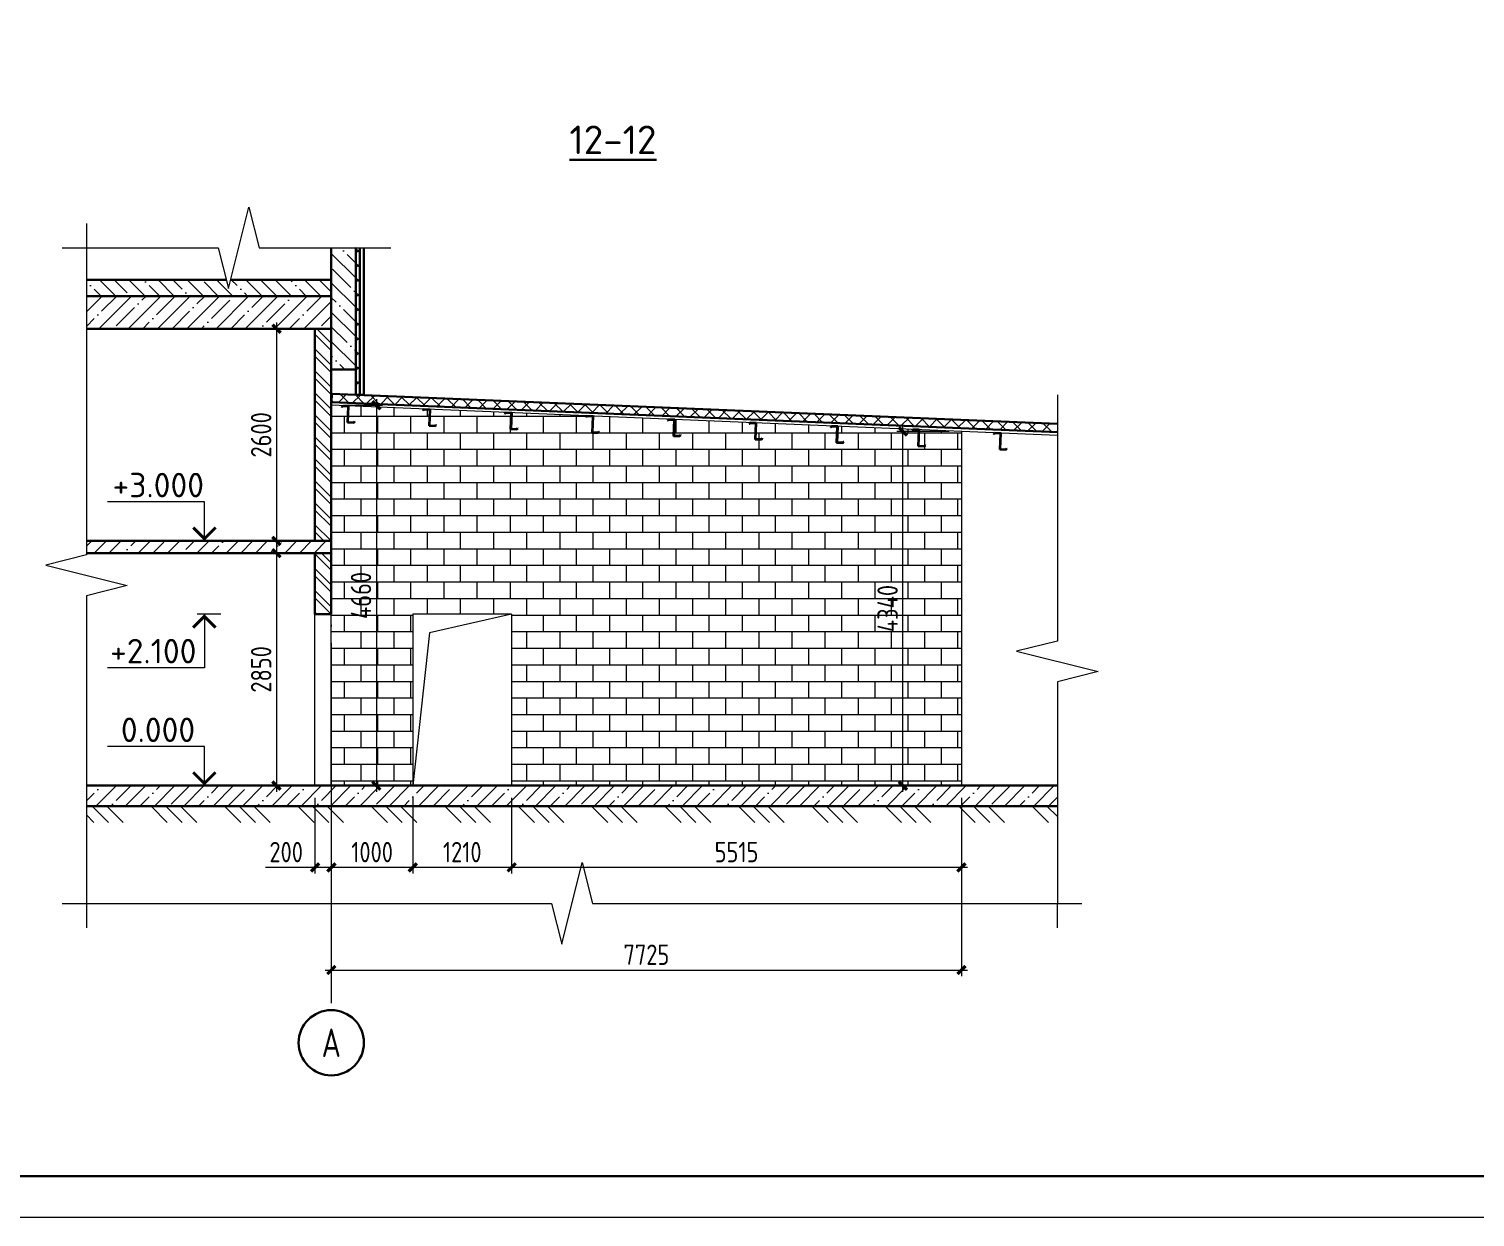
# Model space of a CAD drawing. Extents: x -965262 to 1142518, y -357520 to 71675.
# Drawn here: x 841582 to 859307, y -240088 to -225525 of the extents above; entities that cross this region are included whole.
import ezdxf

# ---------------------------------------------------------------- set-up
doc = ezdxf.new("R2010")
doc.units = 0
doc.header["$LTSCALE"] = 10
doc.linetypes.add('DOTE', pattern=[2.42, 2, -0.2, 0.02, -0.2])
doc.layers.get('0').update_dxf_attribs({"linetype": 'CONTINUOUS', "lineweight": 30})
doc.layers.get('Defpoints').update_dxf_attribs({"linetype": 'CONTINUOUS'})
doc.layers.add('DOTE', color=7, linetype='DOTE', lineweight=9)
doc.styles.add('GOST 2.304', font='isocpeur.ttf', dxfattribs={"width": 0.75, "height": 250})
doc.styles.add('ГОСТ 2м', font='isocpeur.ttf', dxfattribs={"width": 0.8, "height": 250})
doc.dimstyles.new('ГОСТ 2м', dxfattribs={"dimtxt": 250, "dimasz": 100, "dimexe": 75, "dimexo": 150, "dimgap": 62.5, "dimtad": 1, "dimdec": 0, "dimtxsty": 'ГОСТ 2м', "dimblk": 'ARCHTICK', "dimcen": 150, "dimdle": 75, "dimclrd": 256, "dimclre": 256, "dimclrt": 256, "dimadec": 0, "dimazin": 0, "dimtfac": 1, "dimtdec": 0, "dimtmove": 0, "dimatfit": 3, "dimldrblk": 'OBLIQUE', "dimfxl": 1, "dimlwd": 15, "dimlwe": 15, "dimarcsym": 0})
pattern_1 = [(135, (2158528.83, -229682.73), (-89.802561, -89.802561), []), (225, (2158528.83, -229682.73), (89.802561, -89.802561), [])]
pattern_2 = [(45, (2158528.83, -173577.65), (-179.60512, 179.60512), []), (45, (2158708.43, -173577.65), (-179.60512, 179.60512), [317.5, -63.5, 0, -63.5])]

# ---------------------------------------------------------------- blocks, each defined once
blk = doc.blocks.new('_ArchTick')
at = {"color": 0, "linetype": 'ByBlock', "lineweight": 0, "const_width": 0.4}
blk.add_lwpolyline([(-0.5, -0.5), (0.5, 0.5)], dxfattribs=at)
blk = doc.blocks.new('*D809')
at = {"lineweight": 15, "transparency": 16777216}
for p, q in [((847498, -234950), (847498, -235877)), ((853013, -234950), (853013, -235877)), ((853088, -235802), (847423, -235802))]:
    blk.add_line(p, q, dxfattribs=at)
at = {"layer": 'Defpoints', "color": 0, "lineweight": 15, "transparency": 16777216}
for p in [(847498, -234800, 3834), (853013, -234800, 3834), (847498, -235802)]:
    blk.add_point(p, dxfattribs=at)
at = {"lineweight": 15, "transparency": 16777216, "xscale": 100, "yscale": 100, "zscale": 100, "rotation": 180}
blk.add_blockref('_ArchTick', (847498, -235802), dxfattribs=at)
at = {"lineweight": 15, "transparency": 16777216, "xscale": 100, "yscale": 100, "zscale": 100}
blk.add_blockref('_ArchTick', (853013, -235802), dxfattribs=at)
at = {"lineweight": 15, "transparency": 16777216, "insert": (850255, -235614), "char_height": 250, "attachment_point": 5, "style": 'ГОСТ 2м'}
blk.add_mtext('5515', dxfattribs=at)
blk = doc.blocks.new('_Oblique')
at = {"color": 0, "linetype": 'ByBlock', "lineweight": -2}
blk.add_line((-0.5, -0.5), (0.5, 0.5), dxfattribs=at)
blk = doc.blocks.new('*D812')
at = {"lineweight": 15, "transparency": 16777216}
for p, q in [((846288, -234950), (846288, -235877)), ((847498, -234950), (847498, -235877)), ((847573, -235802), (846213, -235802))]:
    blk.add_line(p, q, dxfattribs=at)
at = {"layer": 'Defpoints', "color": 0, "lineweight": 15, "transparency": 16777216}
for p in [(846288, -234800, 3834), (847498, -234800, 3834), (846288, -235802)]:
    blk.add_point(p, dxfattribs=at)
at = {"lineweight": 15, "transparency": 16777216, "xscale": 100, "yscale": 100, "zscale": 100, "rotation": 180}
blk.add_blockref('_ArchTick', (846288, -235802), dxfattribs=at)
at = {"lineweight": 15, "transparency": 16777216, "xscale": 100, "yscale": 100, "zscale": 100}
blk.add_blockref('_ArchTick', (847498, -235802), dxfattribs=at)
at = {"lineweight": 15, "transparency": 16777216, "insert": (846893, -235614), "char_height": 250, "attachment_point": 5, "style": 'ГОСТ 2м'}
blk.add_mtext('1210', dxfattribs=at)
blk = doc.blocks.new('*D813')
at = {"lineweight": 15, "transparency": 16777216}
for p, q in [((845288, -234950), (845288, -235877)), ((846288, -234950), (846288, -235877)), ((846363, -235802), (845213, -235802))]:
    blk.add_line(p, q, dxfattribs=at)
at = {"layer": 'Defpoints', "color": 0, "lineweight": 15, "transparency": 16777216}
for p in [(845288, -234800, 3834), (846288, -234800, 3834), (845288, -235802)]:
    blk.add_point(p, dxfattribs=at)
at = {"lineweight": 15, "transparency": 16777216, "xscale": 100, "yscale": 100, "zscale": 100, "rotation": 180}
blk.add_blockref('_ArchTick', (845288, -235802), dxfattribs=at)
at = {"lineweight": 15, "transparency": 16777216, "xscale": 100, "yscale": 100, "zscale": 100}
blk.add_blockref('_ArchTick', (846288, -235802), dxfattribs=at)
at = {"lineweight": 15, "transparency": 16777216, "insert": (845788, -235614), "char_height": 250, "attachment_point": 5, "style": 'ГОСТ 2м'}
blk.add_mtext('1000', dxfattribs=at)
blk = doc.blocks.new('*D814')
at = {"lineweight": 15, "transparency": 16777216}
for p, q in [((845288, -234950), (845288, -237135)), ((853013, -234950), (853013, -237135)), ((845213, -237060), (853088, -237060))]:
    blk.add_line(p, q, dxfattribs=at)
at = {"layer": 'Defpoints', "color": 0, "lineweight": 15, "transparency": 16777216}
for p in [(845288, -234800, 3834), (853013, -234800, 3834), (853013, -237060)]:
    blk.add_point(p, dxfattribs=at)
at = {"lineweight": 15, "transparency": 16777216, "xscale": 100, "yscale": 100, "zscale": 100, "rotation": 180}
blk.add_blockref('_ArchTick', (845288, -237060), dxfattribs=at)
at = {"lineweight": 15, "transparency": 16777216, "xscale": 100, "yscale": 100, "zscale": 100}
blk.add_blockref('_ArchTick', (853013, -237060), dxfattribs=at)
at = {"lineweight": 15, "transparency": 16777216, "insert": (849150, -236872), "char_height": 250, "attachment_point": 5, "style": 'ГОСТ 2м'}
blk.add_mtext('7725', dxfattribs=at)
blk = doc.blocks.new('*D810')
at = {"lineweight": 15, "transparency": 16777216}
for p, q in [((844466, -231950), (844541, -231950)), ((844616, -231875), (844616, -234875)), ((844466, -234800), (844541, -234800))]:
    blk.add_line(p, q, dxfattribs=at)
at = {"layer": 'Defpoints', "color": 0, "lineweight": 15, "transparency": 16777216}
for p in [(844616, -231950), (844616, -234800), (844616, -234800)]:
    blk.add_point(p, dxfattribs=at)
at = {"lineweight": 15, "transparency": 16777216, "xscale": 100, "yscale": 100, "zscale": 100}
for p, rotation in [((844616, -231950), 90), ((844616, -234800), 270)]:
    blk.add_blockref('_ArchTick', p, dxfattribs=dict(at, rotation=rotation))
at = {"lineweight": 15, "transparency": 16777216, "insert": (844428, -233375), "char_height": 250, "attachment_point": 5, "rotation": 90, "style": 'ГОСТ 2м'}
blk.add_mtext('2850', dxfattribs=at)
blk = doc.blocks.new('*D811')
at = {"lineweight": 15, "transparency": 16777216}
for p, q in [((844616, -229125), (844616, -231875)), ((844466, -229200), (844541, -229200)), ((844466, -231800), (844541, -231800))]:
    blk.add_line(p, q, dxfattribs=at)
at = {"layer": 'Defpoints', "color": 0, "lineweight": 15, "transparency": 16777216}
for p in [(844616, -229200), (844616, -231800), (844616, -231800)]:
    blk.add_point(p, dxfattribs=at)
at = {"lineweight": 15, "transparency": 16777216, "xscale": 100, "yscale": 100, "zscale": 100}
for p, rotation in [((844616, -229200), 90), ((844616, -231800), 270)]:
    blk.add_blockref('_ArchTick', p, dxfattribs=dict(at, rotation=rotation))
at = {"lineweight": 15, "transparency": 16777216, "insert": (844428, -230500), "char_height": 250, "attachment_point": 5, "rotation": 90, "style": 'ГОСТ 2м'}
blk.add_mtext('2600', dxfattribs=at)
blk = doc.blocks.new('*D815')
at = {"lineweight": 15, "transparency": 16777216}
for p, q in [((845840, -230063), (845840, -234875)), ((845438, -230138), (845915, -230138)), ((845438, -234800), (845915, -234800))]:
    blk.add_line(p, q, dxfattribs=at)
at = {"layer": 'Defpoints', "color": 0, "lineweight": 15, "transparency": 16777216}
for p in [(845288, -230138, 3689), (845288, -234800, 3834), (845840, -234800)]:
    blk.add_point(p, dxfattribs=at)
at = {"lineweight": 15, "transparency": 16777216, "xscale": 100, "yscale": 100, "zscale": 100}
for p, rotation in [((845840, -230138), 90), ((845840, -234800), 270)]:
    blk.add_blockref('_ArchTick', p, dxfattribs=dict(at, rotation=rotation))
at = {"lineweight": 15, "transparency": 16777216, "insert": (845652, -232469), "char_height": 250, "attachment_point": 5, "rotation": 90, "style": 'ГОСТ 2м'}
blk.add_mtext('4660', dxfattribs=at)
blk = doc.blocks.new('*D816')
at = {"lineweight": 15, "transparency": 16777216}
for p, q in [((852295, -234875), (852295, -230383)), ((852863, -230458), (852220, -230458)), ((852863, -234800), (852220, -234800))]:
    blk.add_line(p, q, dxfattribs=at)
at = {"layer": 'Defpoints', "color": 0, "lineweight": 15, "transparency": 16777216}
for p in [(852295, -230458), (853013, -230458, 4027), (853013, -234800, 3834)]:
    blk.add_point(p, dxfattribs=at)
at = {"lineweight": 15, "transparency": 16777216, "xscale": 100, "yscale": 100, "zscale": 100}
for p, rotation in [((852295, -230458), 90), ((852295, -234800), 270)]:
    blk.add_blockref('_ArchTick', p, dxfattribs=dict(at, rotation=rotation))
at = {"lineweight": 15, "transparency": 16777216, "insert": (852107, -232629), "char_height": 250, "attachment_point": 5, "rotation": 90, "style": 'ГОСТ 2м'}
blk.add_mtext('4340', dxfattribs=at)
blk = doc.blocks.new('*D817')
at = {"lineweight": 15, "transparency": 16777216}
for p, q in [((845088, -234950), (845088, -235877)), ((845288, -234950), (845288, -235877)), ((845088, -235802), (844483, -235802)), ((845288, -235802), (845013, -235802))]:
    blk.add_line(p, q, dxfattribs=at)
at = {"layer": 'Defpoints', "color": 0, "lineweight": 15, "transparency": 16777216}
for p in [(845088, -234800, 3834), (845288, -234800, 3834), (845288, -235802)]:
    blk.add_point(p, dxfattribs=at)
at = {"lineweight": 15, "transparency": 16777216, "xscale": 100, "yscale": 100, "zscale": 100, "rotation": 180}
blk.add_blockref('_ArchTick', (845088, -235802), dxfattribs=at)
at = {"lineweight": 15, "transparency": 16777216, "xscale": 100, "yscale": 100, "zscale": 100}
blk.add_blockref('_ArchTick', (845288, -235802), dxfattribs=at)
at = {"lineweight": 15, "transparency": 16777216, "insert": (844735, -235614), "char_height": 250, "attachment_point": 5, "style": 'ГОСТ 2м'}
blk.add_mtext('200', dxfattribs=at)

msp = doc.modelspace()

# ---------------------------------------------------------------- hatches: boundary and pattern name
at = {"lineweight": 15}
h = msp.add_hatch(dxfattribs=at)
h.set_pattern_fill('ANSI35', color=256, scale=40, angle=90)
h.set_pattern_definition([(135, (2158528.83, -229682.73), (-179.60512, -179.60512), []), (135, (2158528.83, -229503.13), (-179.60512, -179.60512), [317.5, -63.5, 0, -63.5])])
h.paths.add_polyline_path([(845287.8, -229699.6), (845587.8, -229699.6), (845587.8, -228207.5), (845287.8, -228207.5)])
h = msp.add_hatch(dxfattribs=at)
h.set_pattern_fill('ANSI37', color=256, scale=40, angle=90)
h.set_pattern_definition(pattern_1)
h.paths.add_polyline_path([(845587.8, -230010.4), (845637.8, -230010.4), (845637.8, -228207.5), (845587.8, -228207.5)])
h = msp.add_hatch(dxfattribs=at)
h.set_pattern_fill('ANSI35', color=256, scale=40, angle=90)
h.set_pattern_definition([(135, (2158528.83, -173577.65), (-179.60512, -179.60512), []), (135, (2158528.83, -173398.04), (-179.60512, -179.60512), [317.5, -63.5, 0, -63.5])])
h.paths.add_polyline_path([(842287.6, -228799.6), (842287.6, -228599.6), (844000.1, -228599.6), (844027.1, -228707.5), (844054.1, -228599.6), (845287.8, -228599.6), (845287.8, -228799.6)])
h = msp.add_hatch(dxfattribs=at)
h.set_pattern_fill('ANSI35', color=256, scale=40)
h.set_pattern_definition(pattern_2)
h.paths.add_polyline_path([(845287.8, -229199.6), (842287.6, -229199.6), (842287.6, -228799.6), (845287.8, -228799.6)])
h = msp.add_hatch(dxfattribs=at)
h.set_pattern_fill('ANSI32', color=4, scale=20, angle=90)
h.set_pattern_definition([(135, (2158528.83, -173577.65), (-134.703842, -134.703842), []), (135, (2158528.83, -173487.85), (-134.703842, -134.703842), [])])
h.paths.add_polyline_path([(845087.8, -231999.6), (845287.8, -231999.6), (845287.8, -229199.6), (845087.8, -229199.6)])
h.paths.add_polyline_path([(845087.8, -232699.6), (845287.8, -232699.6), (845287.8, -232149.6), (845087.8, -232149.6)])
h.paths.add_polyline_path([(845287.8, -232149.6), (845087.8, -232149.6), (845087.8, -231999.6), (845287.8, -231999.6)])
h.paths.add_polyline_path([(845287.8, -231949.6), (845087.8, -231949.6), (845087.8, -231799.6), (845287.8, -231799.6)], flags=17)
h = msp.add_hatch(dxfattribs=at)
h.set_pattern_fill('ANSI37', color=30, scale=40, angle=90)
h.set_pattern_definition(pattern_1)
h.paths.add_polyline_path([(854187.8, -230466.3), (854187.8, -230366.3), (845293.6, -229998.3), (845289.4, -230098.2)])
h = msp.add_hatch(dxfattribs=at)
h.set_pattern_fill('AR-B816', color=4)
h.set_pattern_definition([(0, (2158528.83, -173577.65), (0, 203.2), []), (90, (2158528.83, -173577.65), (-203.2, 203.2), [203.2, -203.2])])
h.paths.add_polyline_path([(845287.8, -234799.6), (845287.8, -230138.1), (853012.8, -230457.8), (853012.8, -234799.6), (847497.8, -234799.6), (847497.8, -232699.6), (846287.8, -232699.6), (846287.8, -234799.6)])
h.paths.add_polyline_path([(852394.9, -232991.2), (852394.9, -232266.2), (851794.9, -232266.2), (851794.9, -232991.2)], flags=24)
h.paths.add_polyline_path([(845939.8, -232821.4), (845939.8, -232116.4), (845339.8, -232116.4), (845339.8, -232821.4)], flags=24)
h = msp.add_hatch(dxfattribs=at)
h.set_pattern_fill('ANSI35', color=256, scale=40)
h.set_pattern_definition(pattern_2)
h.paths.add_polyline_path([(845287.8, -231949.6), (842287.6, -231949.6), (842287.6, -231799.6), (845287.8, -231799.6)])
h = msp.add_hatch(dxfattribs=at)
h.set_pattern_fill('ANSI35', color=256, scale=40)
h.set_pattern_definition([(45, (2158528.83, -229682.73), (-179.60512, 179.60512), []), (45, (2158708.43, -229682.73), (-179.60512, 179.60512), [317.5, -63.5, 0, -63.5])])
h.paths.add_polyline_path([(842287.6, -235049.6), (854187.8, -235049.6), (854187.8, -234799.6), (842287.6, -234799.6)])
h = msp.add_hatch(dxfattribs=at)
h.set_pattern_fill('MCSHATCHBG', color=256, scale=40, angle=90, style=0, pattern_type=2)
h.set_pattern_definition([(135, (934003.2, -190075.46), (-450, -450), []), (135, (934003.2, -189895.46), (-450, -450), []), (135, (934003.2, -190615.46), (-450, -450), [])])
h.paths.add_polyline_path([(854187.8, -235049.6), (854187.8, -235249.6), (853687.8, -235249.6), (853687.8, -235049.6)])
h.paths.add_polyline_path([(853687.8, -235049.6), (854055.1, -235249.6), (842287.6, -235249.6), (842287.6, -234799.6), (842287.6, -235049.6), (842416.8, -235049.6), (842287.6, -235049.6)])

# ---------------------------------------------------------------- linework, layer by layer
at = {"color": 5, "lineweight": 15, "ltscale": 10, "extrusion": (-1, 0, 0)}
for p, q in [((842287.6, -228207.5, 10854.7), (842287.6, -231971.4, 10854.7)), ((854187.8, -230011.6, 10854.7), (854187.8, -233027.4, 10854.7))]:
    msp.add_line(p, q, dxfattribs=at)
at = {"color": 5, "lineweight": 15, "ltscale": 10, "extrusion": (0, 1, 0)}
for p, q in [((842287.6, -228207.5, 10854.7), (843902.1, -228207.5, 10854.7)), ((844402.1, -228207.5, 10854.7), (846016.6, -228207.5, 10854.7)), ((842287.6, -236243.8, 10854.7), (847987.7, -236243.8, 10854.7)), ((848487.7, -236243.8, 10854.7), (854187.8, -236243.8, 10854.7))]:
    msp.add_line(p, q, dxfattribs=at)
for p, q in [((845287.8, -229699.6, 10850.7), (845287.8, -228207.5, 10854.7)), ((845587.8, -229699.6, 10850.7), (845587.8, -228207.5, 10854.7)), ((845587.8, -228207.5, 10854.7), (845587.8, -230010.4, 10854.7)), ((845637.8, -228207.5, 10854.7), (845637.8, -230010.4, 10854.7)), ((845687.8, -228207.5, 10854.7), (845687.8, -230010.4, 10854.7)), ((844000.1, -228599.6, 10850.7), (842287.6, -228599.6, 10850.7)), ((845287.8, -228599.6, 10850.7), (844054.1, -228599.6, 10850.7)), ((845287.8, -228799.6, 10850.7), (842287.6, -228799.6, 10850.7)), ((845287.8, -229199.6, 10850.7), (842287.6, -229199.6, 10850.7)), ((845287.8, -229699.6, 10850.7), (845587.8, -229699.6, 10850.7)), ((845587.8, -230010.4, 10854.7), (845687.8, -230010.4, 10854.7)), ((845424.6, -230143.8, 10850.7), (845412.6, -230156.9, 10850.7)), ((845412.6, -230156.9, 10850.7), (845416.4, -230160.3, 10850.7)), ((845416.4, -230160.3, 10850.7), (845426.7, -230149, 10850.7)), ((845500.6, -230147, 10850.7), (845424.6, -230143.8, 10850.7)), ((845426.7, -230149, 10850.7), (845495.4, -230151.8, 10850.7)), ((845495.4, -230151.8, 10850.7), (845487.2, -230349.6, 10850.7)), ((845492.5, -230344.7, 10850.7), (845500.6, -230147, 10850.7)), ((846423.7, -230185.1, 10850.7), (846411.8, -230198.3, 10850.7)), ((846411.8, -230198.3, 10850.7), (846415.5, -230201.7, 10850.7)), ((846415.5, -230201.7, 10850.7), (846425.9, -230190.3, 10850.7)), ((846499.8, -230188.3, 10850.7), (846423.7, -230185.1, 10850.7)), ((846425.9, -230190.3, 10850.7), (846494.5, -230193.2, 10850.7)), ((846494.5, -230193.2, 10850.7), (846486.3, -230390.9, 10850.7)), ((846491.6, -230386.1, 10850.7), (846499.8, -230188.3, 10850.7)), ((847422.9, -230226.5, 10850.7), (847410.9, -230239.6, 10850.7)), ((847410.9, -230239.6, 10850.7), (847414.6, -230243, 10850.7)), ((847414.6, -230243, 10850.7), (847425, -230231.7, 10850.7)), ((847498.9, -230229.6, 10850.7), (847422.9, -230226.5, 10850.7)), ((847425, -230231.7, 10850.7), (847493.7, -230234.5, 10850.7)), ((847493.7, -230234.5, 10850.7), (847485.5, -230432.3, 10850.7)), ((847490.7, -230427.4, 10850.7), (847498.9, -230229.6, 10850.7)), ((845487.2, -230349.6, 10850.7), (845563.2, -230352.7, 10850.7)), ((845561.1, -230347.6, 10850.7), (845492.5, -230344.7, 10850.7)), ((845571.5, -230336.2, 10850.7), (845561.1, -230347.6, 10850.7)), ((845563.2, -230352.7, 10850.7), (845575.2, -230339.6, 10850.7)), ((845575.2, -230339.6, 10850.7), (845571.5, -230336.2, 10850.7)), ((846486.3, -230390.9, 10850.7), (846562.4, -230394.1, 10850.7)), ((846560.2, -230388.9, 10850.7), (846491.6, -230386.1, 10850.7)), ((846570.6, -230377.5, 10850.7), (846560.2, -230388.9, 10850.7)), ((846562.4, -230394.1, 10850.7), (846574.4, -230380.9, 10850.7)), ((846574.4, -230380.9, 10850.7), (846570.6, -230377.5, 10850.7)), ((847485.5, -230432.3, 10850.7), (847561.5, -230435.4, 10850.7)), ((847559.4, -230430.2, 10850.7), (847490.7, -230427.4, 10850.7)), ((847569.8, -230418.9, 10850.7), (847559.4, -230430.2, 10850.7)), ((847561.5, -230435.4, 10850.7), (847573.5, -230422.3, 10850.7)), ((847573.5, -230422.3, 10850.7), (847569.8, -230418.9, 10850.7)), ((848422, -230267.8, 10850.7), (848410, -230280.9, 10850.7)), ((848410, -230280.9, 10850.7), (848413.8, -230284.4, 10850.7)), ((848413.8, -230284.4, 10850.7), (848424.2, -230273, 10850.7)), ((848498.1, -230271, 10850.7), (848422, -230267.8, 10850.7)), ((848424.2, -230273, 10850.7), (848492.8, -230275.8, 10850.7)), ((848492.8, -230275.8, 10850.7), (848484.6, -230473.6, 10850.7)), ((848489.9, -230468.7, 10850.7), (848498.1, -230271, 10850.7)), ((849421.2, -230309.2, 10850.7), (849409.2, -230322.3, 10850.7)), ((849409.2, -230322.3, 10850.7), (849412.9, -230325.7, 10850.7)), ((849412.9, -230325.7, 10850.7), (849423.3, -230314.3, 10850.7)), ((849497.2, -230312.3, 10850.7), (849421.2, -230309.2, 10850.7)), ((849423.3, -230314.3, 10850.7), (849491.9, -230317.2, 10850.7)), ((849491.9, -230317.2, 10850.7), (849483.8, -230514.9, 10850.7)), ((849489, -230510.1, 10850.7), (849497.2, -230312.3, 10850.7)), ((850420.3, -230350.5, 10850.7), (850408.3, -230363.6, 10850.7)), ((850408.3, -230363.6, 10850.7), (850412.1, -230367, 10850.7)), ((850412.1, -230367, 10850.7), (850422.5, -230355.7, 10850.7)), ((850496.4, -230353.6, 10850.7), (850420.3, -230350.5, 10850.7)), ((850422.5, -230355.7, 10850.7), (850491.1, -230358.5, 10850.7)), ((850491.1, -230358.5, 10850.7), (850482.9, -230556.3, 10850.7)), ((850488.2, -230551.4, 10850.7), (850496.4, -230353.6, 10850.7)), ((851419.4, -230391.8, 10850.7), (851407.5, -230405, 10850.7)), ((851407.5, -230405, 10850.7), (851411.2, -230408.4, 10850.7)), ((851411.2, -230408.4, 10850.7), (851421.6, -230397, 10850.7)), ((851495.5, -230395, 10850.7), (851419.4, -230391.8, 10850.7)), ((851421.6, -230397, 10850.7), (851490.2, -230399.9, 10850.7)), ((851490.2, -230399.9, 10850.7), (851482, -230597.6, 10850.7)), ((851487.3, -230592.8, 10850.7), (851495.5, -230395, 10850.7)), ((852418.6, -230433.2, 10850.7), (852406.6, -230446.3, 10850.7)), ((852494.7, -230436.3, 10850.7), (852418.6, -230433.2, 10850.7)), ((848484.6, -230473.6, 10850.7), (848560.7, -230476.7, 10850.7)), ((848558.5, -230471.6, 10850.7), (848489.9, -230468.7, 10850.7)), ((848568.9, -230460.2, 10850.7), (848558.5, -230471.6, 10850.7)), ((848560.7, -230476.7, 10850.7), (848572.6, -230463.6, 10850.7)), ((848572.6, -230463.6, 10850.7), (848568.9, -230460.2, 10850.7)), ((849483.8, -230514.9, 10850.7), (849559.8, -230518.1, 10850.7)), ((849557.7, -230512.9, 10850.7), (849489, -230510.1, 10850.7)), ((849568, -230501.5, 10850.7), (849557.7, -230512.9, 10850.7)), ((849559.8, -230518.1, 10850.7), (849571.8, -230505, 10850.7)), ((849571.8, -230505, 10850.7), (849568, -230501.5, 10850.7)), ((850482.9, -230556.3, 10850.7), (850559, -230559.4, 10850.7)), ((850556.8, -230554.3, 10850.7), (850488.2, -230551.4, 10850.7)), ((850567.2, -230542.9, 10850.7), (850556.8, -230554.3, 10850.7)), ((850559, -230559.4, 10850.7), (850570.9, -230546.3, 10850.7)), ((850570.9, -230546.3, 10850.7), (850567.2, -230542.9, 10850.7)), ((851482, -230597.6, 10850.7), (851558.1, -230600.8, 10850.7)), ((851556, -230595.6, 10850.7), (851487.3, -230592.8, 10850.7)), ((851566.3, -230584.2, 10850.7), (851556, -230595.6, 10850.7)), ((851558.1, -230600.8, 10850.7), (851570.1, -230587.6, 10850.7)), ((851570.1, -230587.6, 10850.7), (851566.3, -230584.2, 10850.7)), ((852406.6, -230446.3, 10850.7), (852410.4, -230449.7, 10850.7)), ((852410.4, -230449.7, 10850.7), (852420.7, -230438.4, 10850.7)), ((852420.7, -230438.4, 10850.7), (852489.4, -230441.2, 10850.7)), ((852489.4, -230441.2, 10850.7), (852481.2, -230639, 10850.7)), ((852486.5, -230634.1, 10850.7), (852494.7, -230436.3, 10850.7)), ((853417.7, -230474.5, 10850.7), (853405.8, -230487.6, 10850.7)), ((853405.8, -230487.6, 10850.7), (853409.5, -230491.1, 10850.7)), ((853409.5, -230491.1, 10850.7), (853419.9, -230479.7, 10850.7)), ((853493.8, -230477.7, 10850.7), (853417.7, -230474.5, 10850.7)), ((853419.9, -230479.7, 10850.7), (853488.5, -230482.5, 10850.7)), ((853488.5, -230482.5, 10850.7), (853480.3, -230680.3, 10850.7)), ((853485.6, -230675.4, 10850.7), (853493.8, -230477.7, 10850.7)), ((852481.2, -230639, 10850.7), (852557.3, -230642.1, 10850.7)), ((852555.1, -230636.9, 10850.7), (852486.5, -230634.1, 10850.7)), ((852565.5, -230625.6, 10850.7), (852555.1, -230636.9, 10850.7)), ((852557.3, -230642.1, 10850.7), (852569.2, -230629, 10850.7)), ((852569.2, -230629, 10850.7), (852565.5, -230625.6, 10850.7)), ((853480.3, -230680.3, 10850.7), (853556.4, -230683.4, 10850.7)), ((853554.2, -230678.3, 10850.7), (853485.6, -230675.4, 10850.7)), ((853564.6, -230666.9, 10850.7), (853554.2, -230678.3, 10850.7)), ((853556.4, -230683.4, 10850.7), (853568.4, -230670.3, 10850.7)), ((853568.4, -230670.3, 10850.7), (853564.6, -230666.9, 10850.7)), ((845287.8, -231799.6, 6328.1), (842287.6, -231799.6, 6110.6)), ((845287.8, -231949.6, 6328.1), (845287.8, -231799.6, 6328.1)), ((845287.8, -231949.6, 6328.1), (842287.6, -231949.6, 6119)), ((845287.8, -232149.6, 6328.1), (845287.8, -231999.6, 6328.1)), ((854187.8, -234799.6, 6973.5), (842287.6, -234799.6, 6110.6)), ((854187.8, -235049.6, 6973.6), (842287.6, -235049.6, 6096.6))]:
    msp.add_line(p, q)
at = {"color": 4}
for p, q in [((845087.8, -231799.6, 6328.1), (845087.8, -229199.6, 10850.7)), ((845287.8, -229199.6, 10850.7), (845087.8, -229199.6, 10850.7)), ((845287.8, -231799.6, 6328.1), (845287.8, -229199.6, 10850.7)), ((845287.8, -231799.6, 6328.1), (845087.8, -231799.6, 6328.1)), ((845087.8, -232699.6, 10941.3), (845087.8, -231949.6, 6328.1)), ((845287.8, -231949.6, 6328.1), (845087.8, -231949.6, 6328.1)), ((845287.8, -232699.6, 10941.3), (845287.8, -231949.6, 6328.1)), ((845287.8, -232699.6, 10995.7), (845087.8, -232699.6, 10995.7))]:
    msp.add_line(p, q, dxfattribs=at)
at = {"lineweight": 15}
msp.add_line((845287.8, -229199.6, 10850.7), (845287.8, -229699.6, 10850.7), dxfattribs=at)
at = {"color": 30}
for p, q in [((845289.4, -230098.2, 10850.7), (845293.6, -229998.3, 10850.7)), ((854187.8, -230366.3, 10850.7), (845293.6, -229998.3, 10850.7)), ((854187.8, -230466.3, 10850.7), (845289.4, -230098.2, 10850.7))]:
    msp.add_line(p, q, dxfattribs=at)
at = {"color": 30, "lineweight": 15}
for p in [(845289.4, -230098.2, 10850.7), (854187.8, -230506.4, 10850.7)]:
    msp.add_line(p, (845287.8, -230138.1, 10850.7), dxfattribs=at)
at = {"color": 4, "lineweight": 15, "ltscale": 100}
for p, q in [((853012.8, -230457.8, 11189.3), (853012.8, -234799.6, 10995.7)), ((846287.8, -232699.6, 11089.3), (846287.8, -234799.6, 10995.7)), ((847497.8, -232699.6, 11089.3), (847497.8, -234799.6, 10995.7))]:
    msp.add_line(p, q, dxfattribs=at)
at = {"lineweight": 15, "ltscale": 100}
for p, q in [((843733.3, -231319.6, 6219.3), (842545.1, -231319.6, 6219.3)), ((843733.3, -231799.6, 6219.3), (843733.3, -231319.6, 6219.3)), ((843586.5, -231799.6, 6219.3), (843877.7, -231799.6, 6219.3)), ((843933.3, -232699.6, 5353.6), (843642.1, -232699.6, 5353.6)), ((843732.1, -232699.6, 5353.6), (843732.1, -233355, 5353.6)), ((843732.1, -233355, 5353.6), (842543.9, -233355, 5353.6)), ((843732.1, -234319.6, 5353.6), (842543.9, -234319.6, 5353.6)), ((843732.1, -234799.6, 5353.6), (843732.1, -234319.6, 5353.6)), ((843933.3, -234799.6, 5353.6), (843642.1, -234799.6, 5353.6))]:
    msp.add_line(p, q, dxfattribs=at)
at = {"color": 5, "lineweight": 15, "ltscale": 10}
msp.add_line((842287.6, -231971.4, 10854.7), (841787.6, -232096.4, 10854.7), dxfattribs=at)
at = {"color": 4, "lineweight": 15}
for p, q in [((845087.8, -234799.6, 10995.7), (845087.8, -232699.6, 10995.7)), ((845287.8, -234799.6, 10995.7), (845287.8, -232699.6, 10995.7)), ((847497.8, -232699.6, 6474.6), (846287.8, -232699.6, 6386.9)), ((847497.8, -232699.6, 11089.3), (846490.8, -232927.8, 9638)), ((846490.8, -232927.8, 9638), (846287.8, -234799.6, 11089.3))]:
    msp.add_line(p, q, dxfattribs=at)
at = {"lineweight": 15, "elevation": 9801.8}
msp.add_lwpolyline([(796267.6, -240087.8), (880367.6, -240087.8), (880367.6, -180687.8), (796267.6, -180687.8)], close=True, dxfattribs=at)
msp.add_lwpolyline([(796267.6, -240087.8), (880367.6, -240087.8), (880367.6, -180687.8), (796267.6, -180687.8)], close=True, dxfattribs=at)
at = {"elevation": 9801.8}
msp.add_lwpolyline([(798267.6, -239587.8), (879867.6, -239587.8), (879867.6, -181187.8), (798267.6, -181187.8)], close=True, dxfattribs=at)
msp.add_lwpolyline([(798267.6, -239587.8), (879867.6, -239587.8), (879867.6, -181187.8), (798267.6, -181187.8)], close=True, dxfattribs=at)
at = {"color": 5, "lineweight": 15, "ltscale": 10, "elevation": 10854.7}
for points in [[(844027.1, -228707.5), (844277.1, -227707.5)], [(844277.1, -227707.5), (844402.1, -228207.5)], [(843902.1, -228207.5), (844027.1, -228707.5)], [(841787.6, -232096.4), (842787.6, -232346.4)], [(842787.6, -232346.4), (842287.6, -232471.4)], [(842287.6, -232471.4), (842287.6, -236243.8)], [(854187.8, -233027.4), (853687.8, -233152.4)], [(853687.8, -233152.4), (854687.8, -233402.4)], [(854687.8, -233402.4), (854187.8, -233527.4)], [(854187.8, -233527.4), (854187.8, -236243.8)], [(848112.7, -236743.8), (848362.7, -235743.8)], [(848362.7, -235743.8), (848487.7, -236243.8)], [(847987.7, -236243.8), (848112.7, -236743.8)]]:
    msp.add_lwpolyline(points, dxfattribs=at)
at = {"color": 5, "lineweight": 15, "ltscale": 10, "extrusion": (-1.48549e-17, -0.080866, -0.996725)}
for points, elevation in [([(842287.6, 228037.9), (842287.6, 228337.9)], 7635.1), ([(842287.6, 236347.8), (842287.6, 236647.8)], 8285)]:
    msp.add_lwpolyline(points, dxfattribs=dict(at, elevation=elevation))
at = {"color": 5, "lineweight": 15, "ltscale": 10, "extrusion": (0.080866, 0, -0.996725)}
for points, elevation in [([(-228207.5, 840106.8), (-228207.5, 840406.8)], 57293.6), ([(-236243.8, 840106.8), (-236243.8, 840406.8)], 57293.6), ([(-236243.8, 840106.8), (-236243.8, 840406.8)], 57293.6), ([(-236243.8, 852268.1), (-236243.8, 852568.1)], 58256)]:
    msp.add_lwpolyline(points, dxfattribs=dict(at, elevation=elevation))
at = {"lineweight": 15, "ltscale": 100, "const_width": 36}
for points, elevation in [([(843596.1, -231636.9), (843733.3, -231774.2), (843870.6, -231636.9)], 7304.4), ([(843594.8, -232862.3), (843732.1, -232725.1), (843869.3, -232862.3)], 6438.7), ([(843594.8, -234636.9), (843732.1, -234774.2), (843869.3, -234636.9)], 6438.7)]:
    msp.add_lwpolyline(points, dxfattribs=dict(at, elevation=elevation))
at = {"color": 5, "lineweight": 15, "ltscale": 10, "extrusion": (4.95164e-18, 0.080866, -0.996725), "elevation": -29923.4}
msp.add_lwpolyline([(-854187.8, -234892.3), (-854187.8, -234592.3)], dxfattribs=at)
at = {"layer": 'DOTE', "ltscale": 100}
msp.add_line((845287.8, -228207.5, 10854.7), (845287.8, -237551.1, 10850.7), dxfattribs=at)
at = {"layer": 'DOTE', "linetype": 'Continuous', "lineweight": 30}
msp.add_circle((845287.8, -237951.1, 10854.7), 400, dxfattribs=at)

# ---------------------------------------------------------------- texts
at = {"lineweight": 15, "ltscale": 100, "style": 'GOST 2.304'}
for s, p in [('+3.000', (842607.3, -231265.6, 6219.3)), ('+2.100', (842576.2, -233301, 5353.6)), ('0.000', (842708.5, -234265.6, 5353.6))]:
    msp.add_text(s, height=300, dxfattribs=at).set_placement(p)
at = {"layer": 'DOTE', "linetype": 'Continuous', "lineweight": 30, "ltscale": 100, "char_height": 350, "width": 800, "attachment_point": 5, "style": 'GOST 2.304'}
for s, insert in [('{\\W1;\\L\\C5;12-12}', (848740.3, -226883.9, 3902.3)), ('А', (845287.8, -237951.1, 10854.7))]:
    msp.add_mtext(s, dxfattribs=dict(at, insert=insert))

# ---------------------------------------------------------------- dimensions: what is measured, and where the dimension line sits
at = {"lineweight": 15}
for base, p1, p2, angle, picture, middle in [((844615.9, -231799.6, 7162.1), (844615.9, -229199.6, 7162.1), (844615.9, -231799.6, 7162.1), 90, '*D811', (844428.4, -230499.6, 7162.1)), ((844615.9, -234799.6, 7162.1), (844615.9, -231949.6, 7162.1), (844615.9, -234799.6, 7162.1), 90, '*D810', (844428.4, -233374.6, 7162.1)), ((845287.8, -235801.5, 7162.1), (846287.8, -234799.6, 10995.7), (845287.8, -234799.6, 10995.7), 180, '*D813', (845787.8, -235614, 7162.1)), ((853012.8, -237059.6, 7162.1), (845287.8, -234799.6, 10995.7), (853012.8, -234799.6, 10995.7), 180, '*D814', (849150.3, -236872.1, 7162.1)), ((846287.8, -235801.5, 7162.1), (847497.8, -234799.6, 10995.7), (846287.8, -234799.6, 10995.7), 180, '*D812', (846892.8, -235614, 7162.1)), ((847497.8, -235801.5, 7162.1), (853012.8, -234799.6, 10995.7), (847497.8, -234799.6, 10995.7), 180, '*D809', (850255.3, -235614, 7162.1))]:
    dim = msp.add_linear_dim(base=base, p1=p1, p2=p2, angle=angle, dimstyle='ГОСТ 2м', dxfattribs=at)
    dim.commit()
    dim.dimension.update_dxf_attribs({"geometry": picture, "text_midpoint": middle})
for base, p1, p2, text, picture, middle in [((845839.8, -234799.6, 7162.1), (845287.8, -230138.1, 10850.7), (845287.8, -234799.6, 10995.7), '4660', '*D815', (845652.3, -232468.9, 7162.1)), ((852294.9, -230457.8, 7162.1), (853012.8, -234799.6, 10995.7), (853012.8, -230457.8, 11189.3), '4340', '*D816', (852107.4, -232628.7, 7162.1))]:
    dim = msp.add_linear_dim(base=base, p1=p1, p2=p2, angle=90, text=text, dimstyle='ГОСТ 2м', dxfattribs=at)
    dim.commit()
    dim.dimension.update_dxf_attribs({"geometry": picture, "text_midpoint": middle})
dim = msp.add_linear_dim(base=(845287.8, -235801.5, 7162.1), p1=(845087.8, -234799.6, 10995.7), p2=(845287.8, -234799.6, 10995.7), dimstyle='ГОСТ 2м', dxfattribs=at)
dim.commit()
dim.dimension.update_dxf_attribs({"geometry": '*D817', "text_midpoint": (844735.3, -235801.5, 7162.1), "dimtype": 160})

doc.saveas('drawing.dxf')
